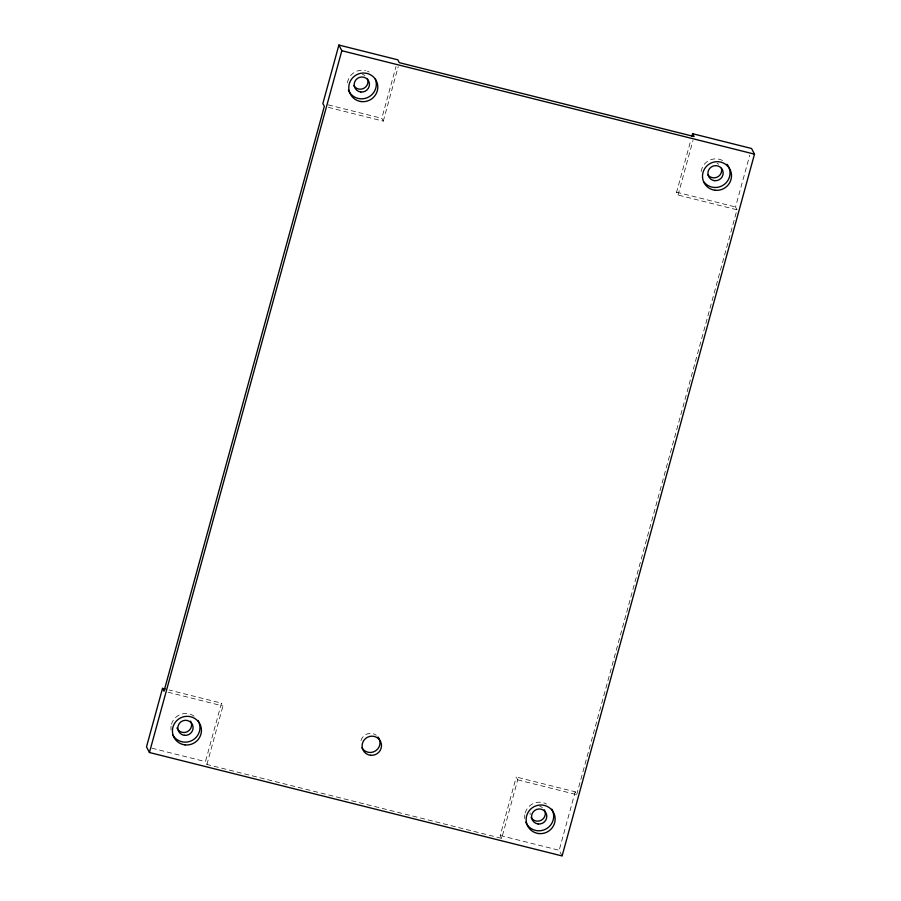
<?xml version="1.0" encoding="UTF-8"?>
<svg xmlns="http://www.w3.org/2000/svg" width="901" height="901" viewBox="0 0 901 901"><rect width="100%" height="100%" fill="white"/><g stroke="black" fill="none" stroke-linecap="round" stroke-linejoin="round"><path stroke-width="0.68" stroke-dasharray="4.5 3.38" d="M517.715 779.861L576.674 794.637L575.21 791.799L516.25 777.022L517.715 779.861L501.688 838.347L206.926 764.465L205.451 761.627L221.488 703.14L169.23 690.042M328.347 107.377L383.285 121.139L381.81 118.313L396.023 66.471M206.926 764.465L222.952 705.979L221.488 703.14M383.285 121.139L398.219 66.651M501.688 838.347L500.224 835.509L516.25 777.022M576.674 794.637L736.995 209.798L678.048 195.021L676.572 192.195L690.785 140.353M678.048 195.021L692.982 140.522M562.111 855.95L559.172 850.285L575.21 791.799M736.995 209.798L735.531 206.971L749.745 155.13M328.223 104.876L381.81 118.313M676.572 192.195L735.531 206.971M168.025 692.205L222.952 705.979M151.864 748.19L205.451 761.627M500.224 835.509L559.172 850.285M717.016 163.329A7.67 7.501 -27.4 0 1 718.739 164.286M362.36 74.366A7.67 7.501 -27.4 0 1 365.029 75.628M530.137 814.752A7.67 7.501 -27.4 0 1 530.148 812.781M539.722 806.35A7.67 7.501 -27.4 0 1 542.379 807.611M360.974 740.577A9.742 9.528 -27.4 0 1 376.269 735.239M347.437 82.847A14.574 14.258 -27.4 0 1 365.626 70.627M367.428 71.202A14.574 14.258 -27.4 0 1 369.117 72.001M701.158 171.505A14.574 14.258 -27.4 0 1 722.839 160.66M524.787 818.558A14.574 14.258 -27.4 0 1 524.799 814.819M525.182 812.984A14.574 14.258 -27.4 0 1 546.479 803.985M171.066 729.9A14.574 14.258 -27.4 0 1 171.077 726.161M171.46 724.325A14.574 14.258 -27.4 0 1 194.334 716.34"/><path stroke-width="1.35" d="M165.21 689.04L162.529 688.364L146.503 746.85L149.442 752.515L562.111 855.95L754.497 154.15L751.558 148.485L692.61 133.708L691.878 136.366M692.61 133.708L694.074 136.535L399.312 62.653L397.848 59.826L338.889 45.05L322.862 103.536L324.326 106.363L164.005 691.202L162.529 688.364M149.442 752.515L341.828 50.715L338.889 45.05M341.828 50.715L754.497 154.15M721.453 168.284A7.67 7.501 -27.4 0 1 707.995 175.008M367.417 78.691A7.67 7.501 -27.4 0 1 363.7 88.399A7.67 7.501 -27.4 0 1 353.721 85.539M190.618 721.138A7.67 7.501 -27.4 0 1 187.34 731.713A7.67 7.501 -27.4 0 1 176.923 727.985M544.339 809.796A7.67 7.501 -27.4 0 1 541.501 820.135A7.67 7.501 -27.4 0 1 531.083 817.522M378.048 736.984A9.742 9.528 -27.4 0 1 375.694 750.803A9.742 9.528 -27.4 0 1 361.92 747.819M375.244 78.837A14.574 14.258 -27.4 0 1 367.326 97.668A14.574 14.258 -27.4 0 1 348.394 90.179M727.084 164.286A14.574 14.258 -27.4 0 1 724.325 184.412A14.574 14.258 -27.4 0 1 703.996 182.058M551.772 809.143A14.574 14.258 -27.4 0 1 545.544 829.247A14.574 14.258 -27.4 0 1 525.756 822.163M198.051 720.485A14.574 14.258 -27.4 0 1 192.668 740.138A14.574 14.258 -27.4 0 1 172.868 735.171M714.516 180.662A7.67 7.501 -27.4 0 0 722.602 170.188A7.67 7.501 -27.4 0 0 709.492 168.667A7.67 7.501 -27.4 0 0 714.516 180.662M360.794 92.003A7.67 7.501 -27.4 0 0 368.881 81.529A7.67 7.501 -27.4 0 0 355.782 80.009A7.67 7.501 -27.4 0 0 360.794 92.003M184.435 735.317A7.67 7.501 -27.4 0 0 192.532 724.843A7.67 7.501 -27.4 0 0 179.423 723.323A7.67 7.501 -27.4 0 0 184.435 735.317M538.156 823.976A7.67 7.501 -27.4 0 0 546.243 813.502A7.67 7.501 -27.4 0 0 533.144 811.981A7.67 7.501 -27.4 0 0 538.156 823.976M361.335 101.576A14.574 14.258 -27.4 0 0 376.719 81.676A14.574 14.258 -27.4 0 0 351.807 78.792A14.574 14.258 -27.4 0 0 361.335 101.576M715.056 190.235A14.574 14.258 -27.4 0 0 730.429 170.334A14.574 14.258 -27.4 0 0 705.528 167.44A14.574 14.258 -27.4 0 0 715.056 190.235M538.697 833.549A14.574 14.258 -27.4 0 0 554.07 813.648A14.574 14.258 -27.4 0 0 529.169 810.765A14.574 14.258 -27.4 0 0 538.697 833.549M184.987 744.89A14.574 14.258 -27.4 0 0 200.36 724.99A14.574 14.258 -27.4 0 0 175.447 722.106A14.574 14.258 -27.4 0 0 184.987 744.89M370.502 755.263A9.742 9.528 -27.4 0 0 380.774 741.962A9.742 9.528 -27.4 0 0 364.128 740.025A9.742 9.528 -27.4 0 0 370.502 755.263"/></g></svg>
